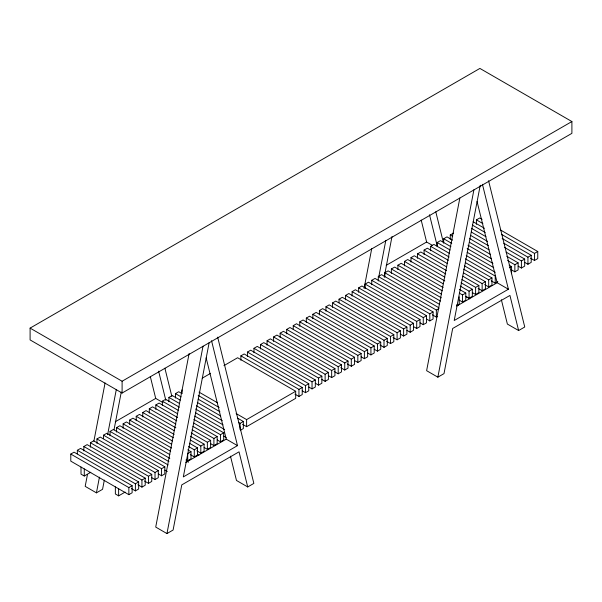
<?xml version="1.0" encoding="UTF-8"?>
<svg xmlns="http://www.w3.org/2000/svg" width="602" height="602" viewBox="0 0 602 602"><rect width="100%" height="100%" fill="white"/><g stroke="black" fill="none" stroke-linecap="round" stroke-linejoin="round"><path stroke-width="0.9" d="M87.493 474.353L85.183 486.356L96.425 492.85L102.558 489.313L104.334 480.095M93.889 441.123L105.079 382.955M96.425 492.85L99.443 477.153M107.615 434.689L116.321 389.449M114.019 429.753L121.28 392.03M189.118 353.509L155.715 527.081L166.957 533.575L173.098 530.031L181.781 484.881L239.032 451.831L247.723 486.95L253.856 483.406L217.668 337.15M166.957 533.575L203.032 346.158M209.165 342.591L183.317 476.912L237.497 445.638L211.535 340.709M364.075 288.411L371.712 248.709M378.876 276.438L385.807 240.431M384.211 277.025L392 236.548M459.845 198.035L426.615 370.681L437.857 377.176L443.998 373.631L452.681 328.481L509.932 295.431L518.623 330.543L524.756 327.006L488.568 180.75M437.857 377.176L473.932 189.75M480.245 185.265L454.217 320.512L508.397 289.231L482.435 184.31M30.1 328.113L479.899 68.425L571.9 121.544L571.9 133.351L122.101 393.031L30.1 339.919L30.1 328.113L122.101 381.232L571.9 121.544M115.283 421.761L155.715 398.419L162.946 402.595M386.183 265.362L426.615 242.019L432.236 245.262M70.788 454.066L74.061 452.177L132.124 485.694L132.124 492.782L128.851 494.671L70.788 461.147L70.788 454.066L128.851 487.582L132.124 485.694M77.327 453.825L77.327 450.288L80.6 448.4L138.663 481.924L138.663 489.005L135.39 490.893L131.364 488.561M83.874 450.936L83.874 446.511L87.139 444.622L145.21 478.146L145.21 485.227L141.937 487.116L137.903 484.783M90.413 447.158L90.413 442.733L93.686 440.845L151.749 474.368L151.749 481.449L148.476 483.338L144.442 481.006M96.96 443.381L96.96 438.956L100.225 437.067L158.288 470.591L158.288 477.672L155.023 479.561L151.794 477.695M103.499 438.715L103.499 435.178L106.772 433.289L164.835 466.813L164.835 473.894L161.562 475.783L158.341 473.917M110.038 435.825L110.038 431.401L113.311 429.512L168.959 461.636M116.585 432.048L116.585 427.623L119.858 425.734L169.854 454.6M123.124 428.27L123.124 423.846L126.397 421.957L171.555 448.031M129.671 424.493L129.671 420.068L132.937 418.179L172.458 440.995M136.21 420.715L136.21 416.291L139.483 414.402L174.159 434.426M142.757 416.938L142.757 412.513L146.023 410.624L175.867 427.849M149.296 413.16L149.296 408.735L152.569 406.847L176.762 420.813M155.835 409.383L155.835 404.958L159.109 403.069L177.658 413.777M162.382 405.605L162.382 401.18L165.655 399.292L179.358 407.208M168.921 401.827L168.921 397.403L172.195 395.514L180.261 400.172M175.468 398.05L175.468 393.625L178.734 391.736L181.962 393.603M202.227 378.176L210.271 373.533M223.944 365.64L237.617 357.738L295.687 391.262L295.687 398.351L246.617 426.675L242.583 424.35M240.89 360.282L240.89 355.857L244.164 353.968L302.227 387.485L302.227 394.573L298.953 396.462L294.92 394.129M247.437 356.504L247.437 352.08L250.703 350.191L308.766 383.707L308.766 390.796L305.5 392.685L302.272 390.818M253.976 352.727L253.976 348.302L257.25 346.413L315.313 379.937L315.313 387.018L312.039 388.907L308.811 387.041M260.515 348.949L260.515 344.525L263.789 342.636L321.852 376.16L321.852 383.241L318.586 385.13L315.358 383.263M267.062 345.172L267.062 340.747L270.336 338.858L328.399 372.382L328.399 379.463L325.125 381.352L321.897 379.486M273.601 341.394L273.601 336.969L276.875 335.081L334.938 368.605L334.938 375.686L331.664 377.574L328.444 375.708M280.148 337.617L280.148 333.192L283.414 331.303L341.484 364.827L341.484 371.908L338.211 373.797L334.178 371.464M286.687 333.839L286.687 329.414L289.961 327.526L348.024 361.049L348.024 368.131L344.75 370.019L340.717 367.694M293.234 329.174L293.234 325.637L296.5 323.748L354.563 357.272L354.563 364.353L351.297 366.242L347.264 363.917M299.773 326.284L299.773 321.859L303.047 319.971L361.11 353.494L361.11 360.575L357.836 362.464L354.616 360.598M306.313 322.506L306.313 318.082L309.586 316.193L367.649 349.717L367.649 356.798L364.383 358.687L361.155 356.828M312.859 318.729L312.859 314.304L316.133 312.415L374.196 345.939L374.196 353.02L370.922 354.909L367.694 353.05M319.399 314.951L319.399 310.527L322.672 308.638L380.735 342.162L380.735 349.243L377.469 351.132L374.241 349.273M325.945 311.174L325.945 306.749L329.211 304.86L387.282 338.384L387.282 345.465L384.008 347.354L379.975 345.029M332.485 307.396L332.485 302.972L335.758 301.083L393.821 334.607L393.821 341.688L390.547 343.576L386.522 341.251M339.031 302.738L339.031 299.194L342.297 297.305L400.368 330.829L400.368 337.91L397.094 339.799L393.061 337.474M345.571 299.841L345.571 295.416L348.844 293.528L406.907 327.052L406.907 334.133L403.633 336.021L400.413 334.163M352.11 296.064L352.11 291.639L355.383 289.75L413.446 323.274L413.446 330.355L410.18 332.244L406.952 330.385M358.657 292.286L358.657 287.861L361.93 285.973L419.993 319.496L419.993 326.577L416.719 328.466L413.491 326.608M365.196 288.508L365.196 284.084L368.469 282.195L426.532 315.719L426.532 322.8L423.266 324.689L420.038 322.83M371.743 284.738L371.743 280.306L375.008 278.417L433.079 311.941L433.079 319.022L429.805 320.911L426.577 319.052M378.282 280.961L378.282 276.529L381.555 274.64L438.813 307.697M384.828 277.183L384.828 272.751L388.094 270.862L440.513 301.128M391.368 273.406L391.368 268.974L394.641 267.085L441.416 294.092M397.907 269.628L397.907 265.196L401.18 263.307L443.117 287.523M404.454 265.851L404.454 261.418L407.727 259.53L444.818 280.953M410.993 262.073L410.993 257.641L414.266 255.752L445.721 273.918M417.54 258.296L417.54 253.871L420.813 251.982L446.616 266.874M424.079 254.518L424.079 250.093L427.352 248.205L448.317 260.305M430.626 250.741L430.626 246.316L433.892 244.427L449.22 253.269M437.165 246.075L437.165 242.538L440.438 240.649L450.921 246.7M443.712 243.185L443.712 238.761L446.977 236.872L452.621 240.13M450.251 239.408L450.251 234.983L453.524 233.094M476.423 224.298L476.423 219.873L479.689 217.984L482.112 219.376M81.007 467.047L81.007 474.128L84.28 476.016L90.797 472.254M77.327 450.288L135.39 483.812L138.663 481.924M83.874 446.511L141.937 480.035L145.21 478.146M90.413 442.733L148.476 476.257L151.749 474.368M96.96 438.956L155.023 472.48L158.288 470.591M103.499 435.178L161.562 468.702L164.835 466.813M187.734 460.673L191.007 458.784L191.007 451.703L187.734 453.592L187.734 460.673L186.123 459.74M188.629 446.556L194.273 449.814L197.546 447.926L197.546 455.007L194.273 456.895L190.247 454.57M190.337 439.987L200.82 446.037L204.093 444.148L204.093 451.229L200.82 453.118L196.786 450.793M191.233 432.943L207.359 442.259L210.632 440.371L210.632 447.452L207.359 449.34L204.138 447.482M192.933 426.374L213.906 438.482L217.172 436.593L217.172 443.674L213.906 445.563L210.677 443.704M193.829 419.338L220.445 434.704L223.718 432.815L223.718 439.896L220.445 441.785L217.217 439.927M238.46 422.438L240.07 423.372L243.343 421.483L243.343 428.564L240.725 430.076M236.135 413.544L246.617 419.594L295.687 391.262M240.89 355.857L298.953 389.374L302.227 387.485M247.437 352.08L305.5 385.596L308.766 383.707M253.976 348.302L312.039 381.826L315.313 379.937M260.515 344.525L318.586 378.048L321.852 376.16M267.062 340.747L325.125 374.271L328.399 372.382M273.601 336.969L331.664 370.493L334.938 368.605M280.148 333.192L338.211 366.716L341.484 364.827M286.687 329.414L344.75 362.938L348.024 361.049M293.234 325.637L351.297 359.161L354.563 357.272M299.773 321.859L357.836 355.383L361.11 353.494M306.313 318.082L364.383 351.606L367.649 349.717M312.859 314.304L370.922 347.828L374.196 345.939M319.399 310.527L377.469 344.051L380.735 342.162M325.945 306.749L384.008 340.273L387.282 338.384M332.485 302.972L390.547 336.495L393.821 334.607M339.031 299.194L397.094 332.718L400.368 330.829M345.571 295.416L403.633 328.94L406.907 327.052M352.11 291.639L410.18 325.163L413.446 323.274M358.657 287.861L416.719 321.385L419.993 319.496M365.196 284.084L423.266 317.608L426.532 315.719M371.743 280.306L429.805 313.83L433.079 311.941M378.282 276.529L436.345 310.053L438.963 308.54M459.288 293.084L462.517 294.942L465.79 293.054L465.79 300.142L462.517 302.031L459.288 300.165M460.191 286.048L469.063 291.165L472.329 289.276L472.329 296.365L469.063 298.253L465.835 296.387M461.892 279.478L475.603 287.387L478.876 285.498L478.876 292.587L475.603 294.476L472.374 292.61M463.6 272.902L482.142 283.61L485.415 281.721L485.415 288.81L482.142 290.698L478.116 288.366M464.496 265.866L488.689 279.84L491.962 277.951L491.962 285.032L488.689 286.921L484.655 284.588M509.623 267.747L511.587 266.618L511.587 273.699M507.599 260.538L514.861 264.729L518.126 262.841L518.126 269.922L514.861 271.811L511.632 269.944M506.079 252.103L521.4 260.952L524.673 259.063L524.673 266.144L521.4 268.033L518.171 266.167M503.746 243.208L527.939 257.174L531.212 255.286L531.212 262.367L527.939 264.255L524.718 262.389M501.421 234.306L534.486 253.397L537.759 251.508L537.759 258.589L534.486 260.478L530.452 258.153M115.358 486.875L115.358 493.964L118.632 495.852L125.141 492.09M432.319 314.808L436.345 317.134L437.654 316.381M456.632 305.425L459.243 303.92L459.243 296.831M491.194 280.81L495.228 283.143L497.846 281.631M185.822 462.486L226.254 439.144L237.497 445.638M456.722 306.087L497.154 282.737L508.397 289.231M500.661 230.092L537.759 251.508M476.423 219.873L482.872 223.598M473.149 221.762L484.437 228.278M502.181 238.52L531.212 255.286M472.299 225.043L485.197 232.492M471.449 228.331L485.964 236.714M504.514 247.422L524.673 259.063M471.404 232.086L487.53 241.394M470.546 235.367L488.29 245.608M506.839 256.317L518.126 262.841M469.695 238.655L489.05 249.83M469.65 242.403L490.615 254.511M509.164 265.219L511.587 266.618M450.251 234.983L452.666 236.375M467.995 245.225L491.382 258.725M467.137 248.513L492.948 263.405M443.712 238.761L451.771 243.411M467.092 252.261L493.708 267.627M466.241 255.549L495.273 272.307M437.165 242.538L450.07 249.988M465.391 258.83L495.228 276.062L495.228 283.143M465.346 262.585L491.962 277.951M430.626 246.316L449.175 257.024M463.645 269.154L485.415 281.721M424.079 250.093L447.467 263.593M462.742 276.19L478.876 285.498M417.54 253.871L446.571 270.629M461.042 282.759L472.329 289.276M410.993 257.641L444.863 277.198M459.341 289.329L465.79 293.054M465.797 296.508L469.831 298.84M404.454 261.418L443.162 283.768M518.623 330.543L507.373 324.057L501.361 299.743M397.907 265.196L442.267 290.804M456.978 304.401L458.589 305.327M391.368 268.974L441.371 297.847M384.828 272.751L439.663 304.416M199.036 392.128L217.585 402.836M198.186 395.409L219.151 407.516M237.7 418.224L243.343 421.483M198.141 399.164L219.911 411.73M197.283 402.445L220.671 415.952M175.468 393.625L181.112 396.884M196.433 405.733L222.243 420.632M195.582 409.014L223.003 424.846M168.921 397.403L179.411 403.453M195.537 412.769L224.569 429.527M194.687 416.057L223.718 432.815M223.763 436.149L226.179 437.541M162.382 401.18L178.508 410.496M193.784 423.093L217.172 436.593M155.835 404.958L177.613 417.532M192.083 429.662L210.632 440.371M149.296 408.735L175.912 424.101M190.382 436.232L204.093 444.148M142.757 412.513L174.204 430.671M189.48 443.268L197.546 447.926M136.21 416.291L173.308 437.707M197.321 454.307L198.931 455.24M187.779 449.837L191.007 451.703M247.723 486.95L236.473 480.456L230.461 456.143M129.671 420.068L171.608 444.276M123.124 423.846L170.705 451.312M186.078 460.801L188.494 462.201M116.585 427.623L169.809 458.348M110.038 431.401L168.108 464.925M164.88 470.139L167.296 471.539M477.062 201.542L497.154 282.737M435.788 211.791L443.426 242.674M429.504 214.748L437.406 246.685M421.197 220.121L426.615 242.019M206.162 357.942L226.254 439.144M164.888 368.191L171.856 396.357M158.604 371.156L165.828 400.353M150.297 376.521L155.715 398.419M534.486 253.397L534.486 260.478M527.939 257.174L527.939 264.255M521.4 260.952L521.4 268.033M514.861 264.729L514.861 271.811M488.689 279.84L488.689 286.921M482.142 283.61L482.142 290.698M475.603 287.387L475.603 294.476M469.063 291.165L469.063 298.253M462.517 294.942L462.517 302.031M436.345 310.053L436.345 317.134M429.805 313.83L429.805 320.911M423.266 317.608L423.266 324.689M416.719 321.385L416.719 328.466M410.18 325.163L410.18 332.244M403.633 328.94L403.633 336.021M397.094 332.718L397.094 339.799M390.547 336.495L390.547 343.576M384.008 340.273L384.008 347.354M377.469 344.051L377.469 351.132M370.922 347.828L370.922 354.909M364.383 351.606L364.383 358.687M357.836 355.383L357.836 362.464M351.297 359.161L351.297 366.242M344.75 362.938L344.75 370.019M338.211 366.716L338.211 373.797M331.664 370.493L331.664 377.574M325.125 374.271L325.125 381.352M318.586 378.048L318.586 385.13M312.039 381.826L312.039 388.907M305.5 385.596L305.5 392.685M298.953 389.374L298.953 396.462M246.617 419.594L246.617 426.675M240.07 423.372L240.07 429.572M220.445 434.704L220.445 441.785M213.906 438.482L213.906 445.563M207.359 442.259L207.359 449.34M200.82 446.037L200.82 453.118M194.273 449.814L194.273 456.895M182.007 389.848L182.007 393.392M161.562 468.702L161.562 475.783M155.023 472.48L155.023 479.561M148.476 476.257L148.476 483.338M141.937 480.035L141.937 487.116M135.39 483.812L135.39 490.893M128.851 487.582L128.851 494.671M122.101 381.232L122.101 393.031M118.632 488.764L118.632 495.852M84.28 468.935L84.28 476.016"/></g></svg>
